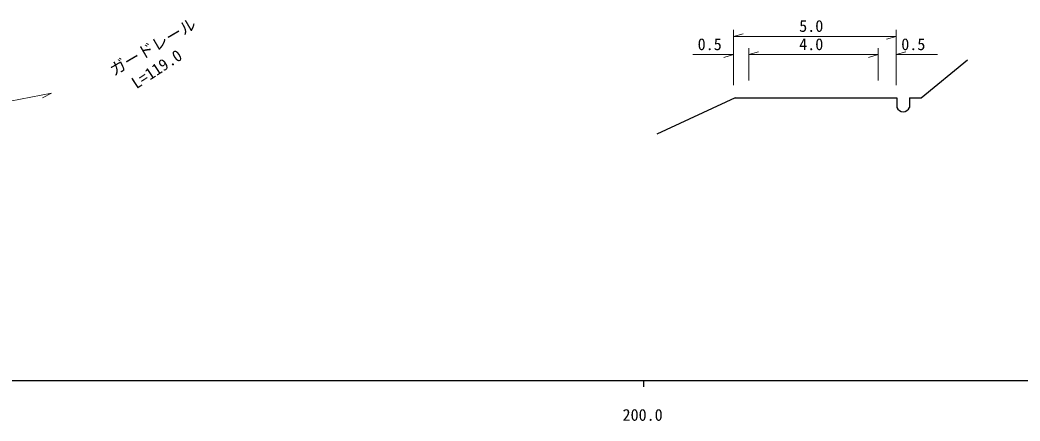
# Model space of a CAD drawing. Units: millimetres, scale not verified. Extents: x 40000 to 680000, y 20000 to 380000.
# Drawn here: x 171234 to 326404, y 198715 to 260948 of the extents above; entities that cross this region are included whole.
import ezdxf
from ezdxf.enums import TextEntityAlignment as Align

# ---------------------------------------------------------------- set-up
doc = ezdxf.new("R2010")
doc.units = ezdxf.units.MM
doc.header["$LTSCALE"] = 1000
for name, color, linetype, lineweight in [('M-BGD', 7, 'Continuous', 25), ('M-STR-HTXT', 7, 'Continuous', 13), ('M-TTL-BAND', 7, 'Continuous', 25)]:
    doc.layers.add(name, color=color, linetype=linetype, lineweight=lineweight)
doc.styles.add('ＭＳ ゴシック', font='')
doc.styles.get('ＭＳ ゴシック').set_extended_font_data('MS Gothic')

msp = doc.modelspace()

# ---------------------------------------------------------------- linework, layer by layer
at = {"layer": 'M-BGD'}
for p, q in [((311082, 248861), (318271, 254778)), ((282228, 248861), (270031, 243218)), ((282228, 248861), (307289, 248861)), ((307289, 248861), (307289, 247354)), ((309252, 248861), (311082, 248861)), ((309252, 248861), (309252, 247354))]:
    msp.add_line(p, q, dxfattribs=at)
msp.add_arc((308270, 247765), 1064, 202.73245, 337.26754, dxfattribs=at)
at = {"layer": 'M-STR-HTXT'}
for p, q in [((281942, 250814), (281942, 259406)), ((307173, 259406), (307173, 250814)), ((281942, 258406), (283442, 258826)), ((281942, 258406), (307173, 258406)), ((307173, 258406), (305673, 257986)), ((284320, 251581), (284320, 256569)), ((304412, 256569), (304412, 251581)), ((275654, 255569), (281942, 255569)), ((281942, 255569), (280442, 255149)), ((284320, 255569), (285820, 255989)), ((284320, 255569), (304412, 255569)), ((304412, 255569), (302912, 255149)), ((307173, 255569), (308673, 255989)), ((307173, 255569), (313615, 255569)), ((176103, 249587), (168051, 248053)), ((176103, 249587), (174708, 248894))]:
    msp.add_line(p, q, dxfattribs=at)
at = {"layer": 'M-TTL-BAND'}
for p, q in [((40000, 205000), (579000, 205000)), ((268000, 205000), (268000, 204000))]:
    msp.add_line(p, q, dxfattribs=at)

# ---------------------------------------------------------------- texts
at = {"layer": 'M-STR-HTXT', "style": 'ＭＳ ゴシック'}
for s, rotation, p in [('ガードレール', 30.4, (186108, 251750)), ('L=119.0', 33.2, (189597, 249722))]:
    msp.add_text(s, height=1833, rotation=rotation, dxfattribs=at).set_placement(p, align=Align.BOTTOM_LEFT)
for s, p in [('5.0', (292141, 258555)), ('0.5', (276381, 255718)), ('4.0', (292141, 255718)), ('0.5', (307978, 255718))]:
    msp.add_text(s, height=1833, dxfattribs=at).set_placement(p, align=Align.BOTTOM_LEFT)
at = {"layer": 'M-TTL-BAND', "style": 'ＭＳ ゴシック'}
msp.add_text('200.0', height=1833, dxfattribs=at).set_placement((267844, 198195), align=Align.BOTTOM_CENTER)

doc.saveas('drawing.dxf')
